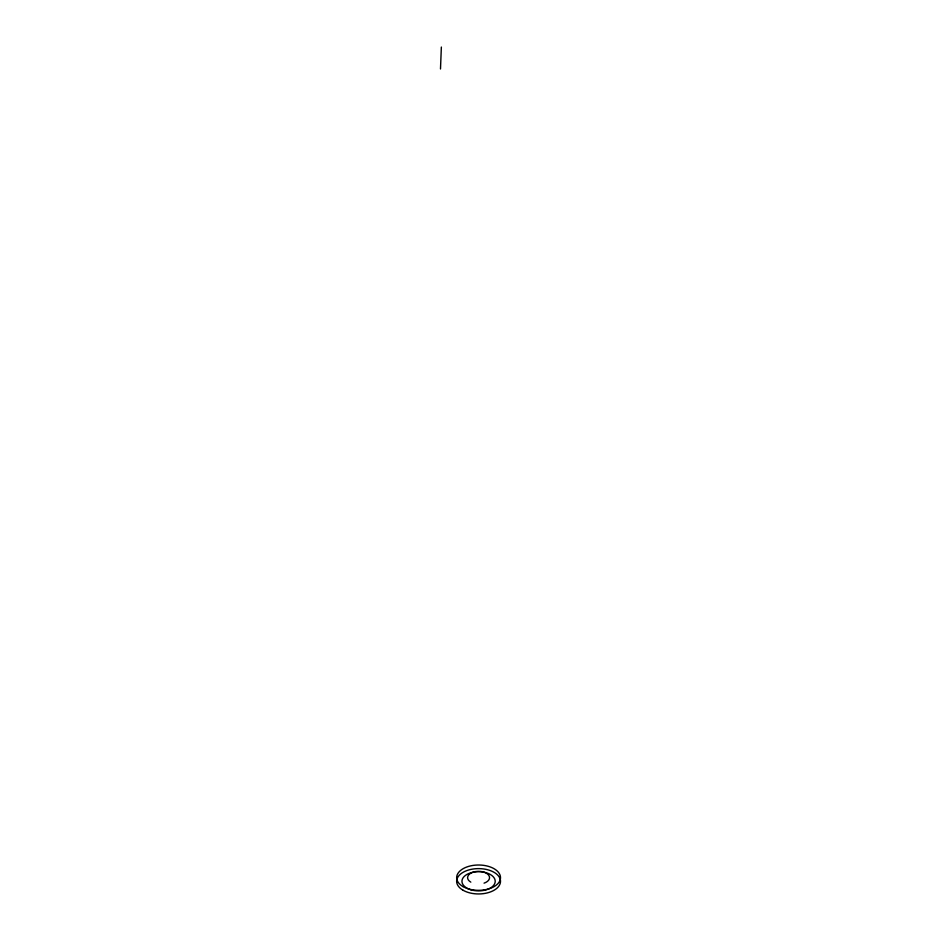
<?xml version="1.0" encoding="UTF-8"?>
<svg xmlns="http://www.w3.org/2000/svg" width="941" height="941" viewBox="0 0 941 941"><rect width="100%" height="100%" fill="white"/><g stroke="black" fill="none" stroke-linecap="round" stroke-linejoin="round"><path stroke-width="1.41" d="M440.494 68.987L441.353 47.05M470.818 882.14A10.974 6.328 0 0 1 471.523 872.813A10.974 6.328 0 0 1 487.556 874.036A10.974 6.328 0 0 1 484.062 883.152M463.066 890.245A21.937 12.668 0 0 0 499.765 884.564A21.937 12.668 0 0 0 472.9 869.049A21.937 12.668 0 0 0 463.066 890.245M470.253 889.598A16.632 9.61 0 0 0 495.213 881.282A16.632 9.61 0 0 0 470.253 872.966A16.632 9.61 0 0 0 470.253 889.598M463.066 886.622A21.937 12.668 0 0 0 499.765 880.941A21.937 12.668 0 0 0 472.9 865.438A21.937 12.668 0 0 0 463.066 886.622"/></g></svg>
